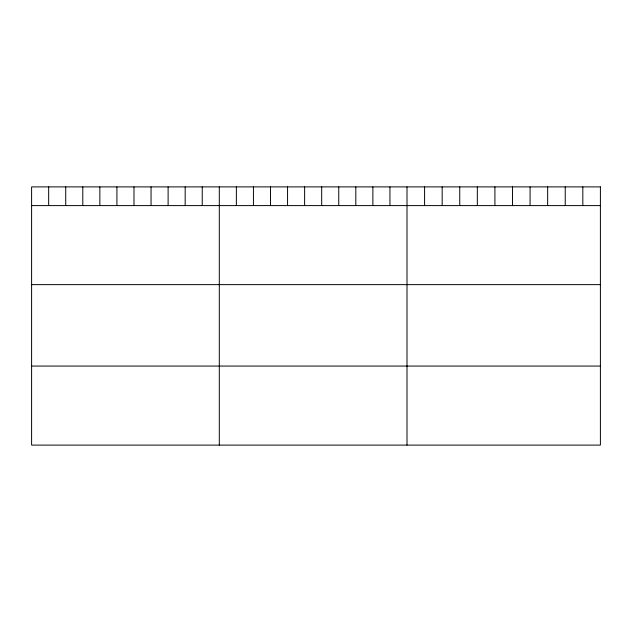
<?xml version="1.0" encoding="UTF-8"?>
<svg xmlns="http://www.w3.org/2000/svg" width="632" height="632" viewBox="0 0 632 632"><rect width="100%" height="100%" fill="white"/><g stroke="black" fill="none" stroke-linecap="round" stroke-linejoin="round"><path stroke-width="0.95" d="M31.6 205.597L600.4 205.597M31.6 284.637L600.4 284.637M31.6 366.07L600.4 366.07M582.822 186.898L582.822 205.597M565.237 186.898L565.237 205.597M547.66 186.898L547.66 205.597M530.074 186.898L530.074 205.597M512.497 186.898L512.497 205.597M494.911 186.898L494.911 205.597M477.334 186.898L477.334 205.597M459.748 186.898L459.748 205.597M442.171 186.898L442.171 205.597M424.586 186.898L424.586 205.597M407.008 186.898L407.008 445.102M389.944 186.898L389.944 205.597M372.88 186.898L372.88 205.597M355.816 186.898L355.816 205.597M338.752 186.898L338.752 205.597M321.688 186.898L321.688 205.597M304.624 186.898L304.624 205.597M287.56 186.898L287.56 205.597M270.496 186.898L270.496 205.597M253.432 186.898L253.432 205.597M236.368 186.898L236.368 205.597M219.304 186.898L219.304 445.102M202.24 186.898L202.24 205.597M185.176 186.898L185.176 205.597M168.112 186.898L168.112 205.597M151.048 186.898L151.048 205.597M133.984 186.898L133.984 205.597M116.92 186.898L116.92 205.597M99.856 186.898L99.856 205.597M82.792 186.898L82.792 205.597M65.728 186.898L65.728 205.597M48.664 186.898L48.664 205.597M600.4 186.898L31.6 186.898L31.6 445.102L600.4 445.102L600.4 186.898"/></g></svg>
